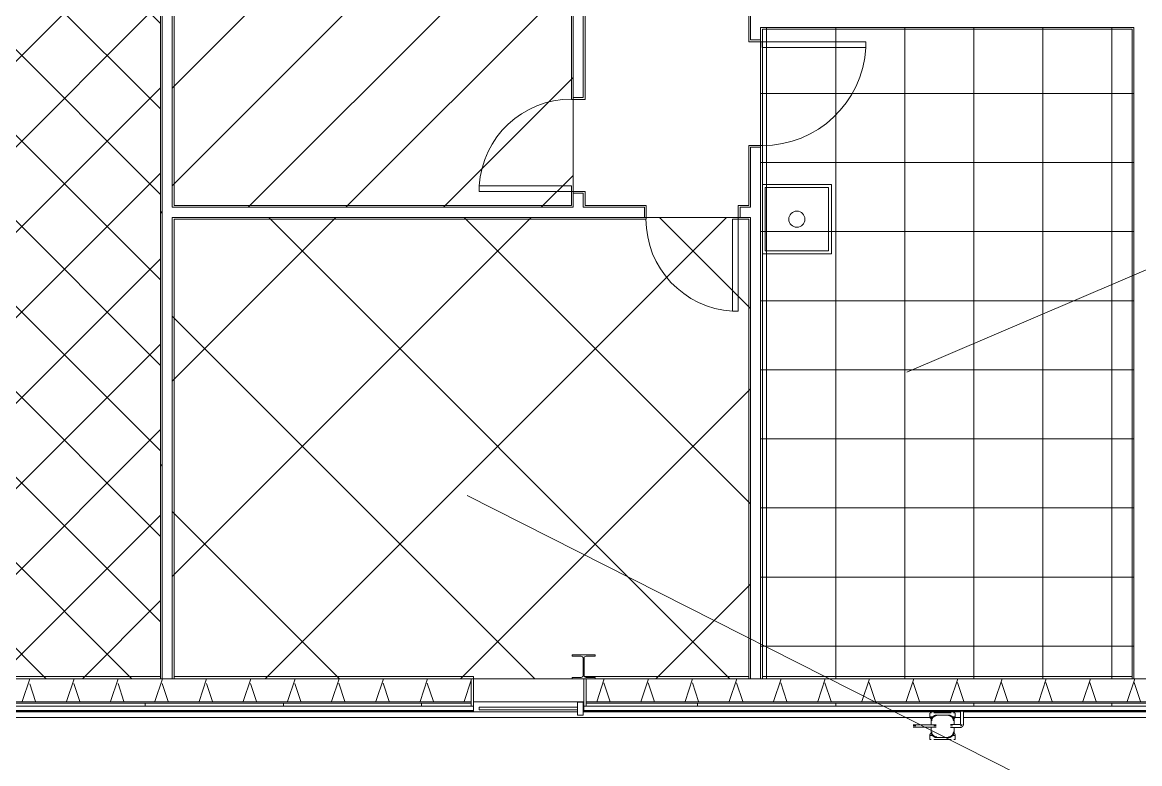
# Model space of a CAD drawing. Header units: inches. Extents: x -1442 to 61540, y -36095 to 93.
# Drawn here: x 59166.1 to 59554.5, y -22816.8 to -22559.3 of the extents above; entities that cross this region are included whole.
import ezdxf

# ---------------------------------------------------------------- set-up
doc = ezdxf.new("R2010")
doc.units = ezdxf.units.IN
doc.header["$MEASUREMENT"] = 0
for name, color, linetype, lineweight in [('A-DETL', 90, 'Continuous', 9), ('A-DETL-GENF', 92, 'Continuous', 9), ('A-DETL-THIN', 151, 'Continuous', 9), ('A-DOOR', 31, 'Continuous', 9), ('A-FLOR', 192, 'Continuous', 9), ('A-GLAZ-CURT', 52, 'Continuous', 9), ('A-GLAZ-CWMG', 51, 'Continuous', 9), ('A-WALL', 113, 'Continuous', 9), ('A-WALL-PATT', 111, 'Continuous', 15), ('G-ANNO-TEXT', 231, 'Continuous', 9), ('I-WALL', 2, 'Continuous', 9), ('L-SITE-WALL', 31, 'Continuous', 9), ('P-SANR-FIXT', 6, 'Continuous', 9), ('S-BEAM', 12, 'Continuous', 9), ('S-COLS', 52, 'Continuous', 9)]:
    doc.layers.add(name, color=color, linetype=linetype, lineweight=lineweight)
pattern_1 = [(0, (34248.79, 0), (122.88, 30.72), [5.069, -87.091, 5.069, -87.091, -491.52]), (0, (34248.79, 0), (122.88, 30.72), [-184.32, 5.069, -179.251, 5.069, -87.091, -215.04]), (0, (34248.79, 0), (122.88, 30.72), [-460.8, 5.069, -56.371, 5.069, -148.531]), (120, (34294.87, 15.36), (-88.0443, 91.057202), [5.069, -87.091, 5.069, -87.091, -491.52]), (120, (34294.87, 15.36), (-88.0443, 91.057202), [-184.32, 5.069, -179.251, 5.069, -87.091, -215.04]), (120, (34294.87, 15.36), (-88.0443, 91.057202), [-460.8, 5.069, -56.371, 5.069, -148.531]), (240, (34310.23, 76.8), (-34.8357, -121.777202), [5.069, -87.091, 5.069, -87.091, -491.52]), (240, (34310.23, 76.8), (-34.8357, -121.777202), [-184.32, 5.069, -179.251, 5.069, -87.091, -215.04]), (240, (34310.23, 76.8), (-34.8357, -121.777202), [-460.8, 5.069, -56.371, 5.069, -148.531])]
pattern_2 = [(161.57, (34250.711, 1.92), (-15.3613961, -0.00164304), [0, -109.286, 12.134, 0]), (18.43, (34246.871, 1.92), (-15.3613961, 0.00164304), [0, -109.286, 12.134, 0]), (108.43, (34250.711, 1.92), (7.6769067, -38.40367936), [36.422, -84.998]), (71.57, (34246.871, 1.92), (7.6769067, 38.40367936), [36.422, -84.998])]
pattern_3 = [(0, (34248.79, 0), (0, 48), []), (90, (34248.79, 0), (-48, 3e-15), [])]

# ---------------------------------------------------------------- blocks, each defined once
blk = doc.blocks.new('Struct_Xcel_Sports Complex_rvt-2-Life Safety Plan')
at = {"layer": 'A-FLOR', "color": 7}
blk.add_line((25174.52, -22602.05), (25174.52, -22566.05), dxfattribs=at)
at = {"layer": 'L-SITE-WALL', "color": 7}
for p, q in [((25110.27, -22798.8), (23375.27, -22798.8)), ((25243.47, -22798.8), (25112.27, -22798.8)), ((25834.02, -22798.8), (25244.3, -22798.8))]:
    blk.add_line(p, q, dxfattribs=at)
blk = doc.blocks.new('W-Wide Flange-Column - B2_E-V9-Life Safety Plan')
at = {"layer": 'S-COLS', "lineweight": 13}
for p, q in [((4, 4.13), (-4, 4.13)), ((-4, 4.13), (-4, 3.69)), ((4, 3.69), (4, 4.13)), ((-4, 3.69), (-0.84, 3.69)), ((-0.14, 3), (-0.14, -3)), ((0.14, -3), (0.14, 3)), ((0.84, 3.69), (4, 3.69)), ((-0.84, -3.69), (-4, -3.69)), ((-4, -3.69), (-4, -4.12)), ((4, -3.69), (0.84, -3.69)), ((4, -4.12), (4, -3.69)), ((-4, -4.12), (4, -4.12))]:
    blk.add_line(p, q, dxfattribs=at)
for centre, start, end in [((-0.84, 3), 0, 90), ((0.84, 3), 90, 180), ((-0.84, -3), 270, 0), ((0.84, -3), 180, 270)]:
    blk.add_arc(centre, 0.691, start, end, dxfattribs=at)
blk = doc.blocks.new('Single-Flush - 32_ x 84_-1272610-Life Safety Plan')
at = {"layer": 'A-DOOR'}
for p, q in [((14, -2.37), (14, -34.38)), ((16, -2.37), (14, -2.37)), ((16, -2.37), (16, -34.38)), ((16, -34.38), (14, -34.38))]:
    blk.add_line(p, q, dxfattribs=at)
blk.add_arc((16, -2.37), 32.07, 180, 266.4241, dxfattribs=at)
blk = doc.blocks.new('Single-Flush - 32_ x 84_-460923-Life Safety Plan')
at = {"layer": 'A-DOOR'}
for p, q in [((14, -2.37), (14, -34.38)), ((16, -2.37), (14, -2.37)), ((16, -2.37), (16, -34.38)), ((16, -34.38), (14, -34.38))]:
    blk.add_line(p, q, dxfattribs=at)
blk.add_arc((16, -2.37), 32.07, 180, 266.4241, dxfattribs=at)
blk = doc.blocks.new('Single-Flush - 36_ x 84_-1318909-Life Safety Plan')
at = {"layer": 'A-DOOR'}
for p, q in [((16, -2.37), (16, -38.39)), ((18, -2.37), (16, -2.37)), ((18, -2.37), (18, -38.39)), ((18, -38.39), (16, -38.39))]:
    blk.add_line(p, q, dxfattribs=at)
blk.add_arc((18, -2.37), 36.07, 180, 266.8211, dxfattribs=at)
blk = doc.blocks.new('Rectangular Mullion - Exterior 2_ x 4_5_-1142359-Life Safety Plan')
at = {"layer": 'A-GLAZ-CWMG'}
for p, q in [((-2, 1.5), (0, 1.5)), ((-2, -3), (-2, 1.5)), ((0, 1.5), (0, -3)), ((0, -3), (-2, -3))]:
    blk.add_line(p, q, dxfattribs=at)
blk = doc.blocks.new('Girt_C - 8_D-1405500-Life Safety Plan')
at = {"layer": 'S-BEAM'}
for p, q in [((25108.39, -22787.3), (25074.08, -22787.3)), ((25074.08, -22795.3), (25112.52, -22795.3))]:
    blk.add_line(p, q, dxfattribs=at)
blk = doc.blocks.new('System Panel - INSULATED LOW-E GLAZING _SEE ELEVATIONS FOR U-FACTOR_ SHGC_ _ LT_-V59-Life Safety Plan')
at = {"layer": 'A-GLAZ-CURT'}
for p, q in [((17.09375, 1.25), (-17.09375, 1.25)), ((-17.09375, 1.25), (-17.09375, 0.25)), ((-17.09375, 0.25), (-17.09375, 1.25)), ((17.09375, 1.25), (-17.09375, 1.25)), ((-17.09375, 0.25), (17.09375, 0.25)), ((-17.09375, 0.25), (17.09375, 0.25)), ((17.09375, 0.25), (17.09375, 1.25)), ((17.09375, 1.25), (17.09375, 0.25))]:
    blk.add_line(p, q, dxfattribs=at)
blk = doc.blocks.new('gas_meter-250_cfh_2214 - gas_meter-250_cfh_2214-V72-Life Safety Plan')
at = {"layer": 'P-SANR-FIXT'}
for p, q in [((-4.4, 4.34), (-4.4, 3.16)), ((-3.79, 4.61), (-4.13, 4.61)), ((3.06, 4.61), (-3.06, 4.61)), ((4.13, 4.61), (3.79, 4.61)), ((4.4, 3.16), (4.4, 4.34)), ((6.26, 5.12), (6.26, 0.61)), ((7.26, 0.61), (7.26, 5.12)), ((-2.99, 0.37), (-9.24, 0.37)), ((-4.4, 3.16), (-4.06, 3.16)), ((-4.06, 3.16), (-3.06, 3.16)), ((-3.96, 1.77), (-3.96, 0.32)), ((-3.96, 1.77), (-3.96, 0.32)), ((-3.75, 2.97), (-3.75, 2.41)), ((-3.75, 2.97), (-3.25, 2.97)), ((-3.25, 2.97), (-3.75, 2.97)), ((-3.75, 2.18), (-3.75, 1.77)), ((2.04, 3.77), (-1.96, 3.77)), ((2.04, 3.77), (-1.96, 3.77)), ((3.12, 3.16), (4.06, 3.16)), ((3.35, 2.97), (3.75, 2.97)), ((3.75, 2.97), (3.35, 2.97)), ((6.15, 0.5), (3.51, 0.5)), ((3.75, 2.41), (3.75, 2.97)), ((3.75, 2), (3.75, 2.18)), ((4.04, 0.48), (4.04, 1.77)), ((4.04, 0.48), (4.04, 1.77)), ((4.06, 3.16), (4.4, 3.16)), ((-9.24, 0), (-10.24, 0)), ((-9.24, -0.38), (-2.99, -0.38)), ((-4.4, -3.34), (-4.4, -4.57)), ((-4.06, -3.34), (-4.4, -3.34)), ((-3.06, -3.34), (-4.06, -3.34)), ((-3.96, -0.32), (-3.96, -1.98)), ((-3.96, -0.32), (-3.96, -1.98)), ((-3.75, -1.98), (-3.75, -2.26)), ((-3.75, -2.42), (-3.75, -3.07)), ((-3.75, -3.07), (-3.29, -3.07)), ((-3.29, -3.07), (-3.75, -3.07)), ((-2.24, 0), (-2.99, 0)), ((-2.72, -3.56), (-2.72, -3.75)), ((-2.72, -3.75), (-1.97, -3.75)), ((-2.62, -3.75), (-2.72, -3.75)), ((2.04, -3.75), (2.78, -3.75)), ((2.78, -3.75), (2.68, -3.75)), ((2.76, 0), (3.51, 0)), ((2.78, -3.75), (2.78, -3.55)), ((4.06, -3.34), (3.1, -3.34)), ((3.39, -3.07), (3.75, -3.07)), ((3.75, -3.07), (3.39, -3.07)), ((3.51, -0.5), (6.15, -0.5)), ((3.75, -3.07), (3.75, -2.42)), ((4.04, -1.98), (4.04, -0.47)), ((4.04, -1.98), (4.04, -0.47)), ((4.4, -3.34), (4.06, -3.34)), ((4.4, -4.57), (4.4, -3.34)), ((-4.28, -4.69), (-3.94, -4.69)), ((-3.06, -4.69), (3.06, -4.69)), ((-1.97, -3.98), (-2.49, -3.98)), ((-2.49, -3.98), (-1.97, -3.98)), ((2.03, -3.98), (-1.97, -3.98)), ((-1.96, -3.98), (2.04, -3.98)), ((-1.96, -3.98), (2.04, -3.98)), ((2.03, -3.98), (2.55, -3.98)), ((2.55, -3.98), (2.03, -3.98)), ((3.94, -4.69), (4.28, -4.69))]:
    blk.add_line(p, q, dxfattribs=at)
at = {"layer": 'P-SANR-FIXT', "flags": 128}
for points in [[(-4.4, 4.34), (-4.4, 4.35), (-4.4, 4.36), (-4.4, 4.37), (-4.4, 4.38), (-4.4, 4.39), (-4.39, 4.4), (-4.39, 4.41), (-4.39, 4.42), (-4.38, 4.43), (-4.38, 4.44), (-4.38, 4.45), (-4.37, 4.46), (-4.37, 4.47), (-4.36, 4.48), (-4.35, 4.49), (-4.35, 4.5), (-4.34, 4.51), (-4.33, 4.52), (-4.33, 4.52), (-4.32, 4.53), (-4.31, 4.54), (-4.3, 4.55), (-4.29, 4.55), (-4.29, 4.56), (-4.28, 4.57), (-4.27, 4.57), (-4.26, 4.58), (-4.25, 4.58), (-4.24, 4.59), (-4.23, 4.59), (-4.22, 4.59), (-4.21, 4.6), (-4.2, 4.6), (-4.19, 4.6), (-4.18, 4.6), (-4.17, 4.61), (-4.15, 4.61), (-4.14, 4.61), (-4.13, 4.61), (-4.13, 4.61)], [(4.13, 4.61), (4.14, 4.61), (4.15, 4.61), (4.16, 4.61), (4.17, 4.6), (4.18, 4.6), (4.19, 4.6), (4.21, 4.6), (4.22, 4.59), (4.23, 4.59), (4.24, 4.59), (4.25, 4.58), (4.26, 4.58), (4.27, 4.57), (4.27, 4.57), (4.28, 4.56), (4.29, 4.55), (4.3, 4.55), (4.31, 4.54), (4.32, 4.53), (4.33, 4.53), (4.33, 4.52), (4.34, 4.51), (4.35, 4.5), (4.35, 4.49), (4.36, 4.48), (4.36, 4.47), (4.37, 4.46), (4.37, 4.46), (4.38, 4.45), (4.38, 4.44), (4.39, 4.43), (4.39, 4.41), (4.39, 4.4), (4.4, 4.39), (4.4, 4.38), (4.4, 4.37), (4.4, 4.36), (4.4, 4.35), (4.4, 4.34), (4.4, 4.34)], [(-9.24, 0.37), (-9.28, 0.37), (-9.32, 0.37), (-9.36, 0.37), (-9.4, 0.37), (-9.43, 0.37), (-9.47, 0.37), (-9.51, 0.37), (-9.55, 0.37), (-9.59, 0.37), (-9.63, 0.37), (-9.66, 0.37), (-9.7, 0.37), (-9.73, 0.37), (-9.77, 0.37), (-9.8, 0.37), (-9.83, 0.37), (-9.86, 0.37), (-9.9, 0.37), (-9.92, 0.37), (-9.95, 0.37), (-9.98, 0.37), (-10.01, 0.37), (-10.03, 0.37), (-10.06, 0.37), (-10.08, 0.37), (-10.1, 0.37), (-10.12, 0.37), (-10.14, 0.37), (-10.15, 0.37), (-10.17, 0.37), (-10.18, 0.37), (-10.19, 0.37), (-10.2, 0.37), (-10.21, 0.37), (-10.22, 0.37), (-10.23, 0.37), (-10.23, 0.37), (-10.23, 0.37), (-10.24, 0.37)], [(-3.68, 2.27), (-3.73, 2.3), (-3.78, 2.33), (-3.82, 2.35), (-3.87, 2.38), (-3.91, 2.42), (-3.95, 2.45), (-4, 2.49), (-4.04, 2.52), (-4.07, 2.56), (-4.11, 2.6), (-4.15, 2.65), (-4.18, 2.69), (-4.21, 2.73), (-4.24, 2.78), (-4.27, 2.83), (-4.29, 2.87), (-4.32, 2.92), (-4.34, 2.97), (-4.36, 3.02), (-4.38, 3.08), (-4.39, 3.13), (-4.4, 3.16)], [(-1.96, 3.77), (-2.04, 3.77), (-2.12, 3.76), (-2.19, 3.76), (-2.27, 3.74), (-2.35, 3.73), (-2.43, 3.71), (-2.51, 3.69), (-2.58, 3.67), (-2.66, 3.64), (-2.73, 3.61), (-2.81, 3.58), (-2.88, 3.54), (-2.95, 3.51), (-3.02, 3.46), (-3.08, 3.42), (-3.15, 3.37), (-3.21, 3.33), (-3.27, 3.27), (-3.33, 3.22), (-3.39, 3.16), (-3.44, 3.11), (-3.5, 3.04), (-3.55, 2.98), (-3.59, 2.92), (-3.64, 2.85), (-3.68, 2.78), (-3.72, 2.71), (-3.76, 2.64), (-3.79, 2.57), (-3.82, 2.5), (-3.85, 2.42), (-3.87, 2.34), (-3.89, 2.27), (-3.91, 2.19), (-3.93, 2.11), (-3.94, 2.03), (-3.95, 1.95), (-3.95, 1.87), (-3.96, 1.79), (-3.96, 1.77)], [(-2.24, 0.37), (-2.24, 0.37), (-2.24, 0.37), (-2.24, 0.37), (-2.25, 0.37), (-2.25, 0.37), (-2.26, 0.37), (-2.27, 0.37), (-2.27, 0.37), (-2.28, 0.37), (-2.3, 0.37), (-2.31, 0.37), (-2.32, 0.37), (-2.34, 0.37), (-2.35, 0.37), (-2.37, 0.37), (-2.38, 0.37), (-2.4, 0.37), (-2.42, 0.37), (-2.44, 0.37), (-2.46, 0.37), (-2.49, 0.37), (-2.51, 0.37), (-2.53, 0.37), (-2.56, 0.37), (-2.58, 0.37), (-2.61, 0.37), (-2.63, 0.37), (-2.66, 0.37), (-2.69, 0.37), (-2.71, 0.37), (-2.74, 0.37), (-2.77, 0.37), (-2.8, 0.37), (-2.83, 0.37), (-2.86, 0.37), (-2.89, 0.37), (-2.92, 0.37), (-2.95, 0.37), (-2.98, 0.37), (-2.99, 0.37)], [(4.04, 1.77), (4.04, 1.85), (4.04, 1.93), (4.03, 2.01), (4.02, 2.09), (4, 2.17), (3.99, 2.25), (3.97, 2.32), (3.94, 2.4), (3.92, 2.48), (3.89, 2.55), (3.85, 2.62), (3.82, 2.69), (3.78, 2.76), (3.74, 2.83), (3.7, 2.9), (3.65, 2.96), (3.6, 3.03), (3.55, 3.09), (3.49, 3.15), (3.44, 3.21), (3.38, 3.26), (3.32, 3.31), (3.26, 3.36), (3.19, 3.41), (3.13, 3.45), (3.06, 3.5), (2.99, 3.53), (2.92, 3.57), (2.84, 3.6), (2.77, 3.63), (2.69, 3.66), (2.62, 3.69), (2.54, 3.71), (2.46, 3.73), (2.38, 3.74), (2.31, 3.75), (2.23, 3.76), (2.15, 3.77), (2.07, 3.77), (2.04, 3.77)], [(3.51, 0.5), (3.48, 0.5), (3.45, 0.5), (3.42, 0.5), (3.39, 0.5), (3.37, 0.5), (3.34, 0.5), (3.31, 0.5), (3.28, 0.5), (3.25, 0.5), (3.22, 0.5), (3.19, 0.5), (3.17, 0.5), (3.14, 0.5), (3.12, 0.5), (3.09, 0.5), (3.07, 0.5), (3.04, 0.5), (3.02, 0.5), (3, 0.5), (2.98, 0.5), (2.96, 0.5), (2.94, 0.5), (2.92, 0.5), (2.9, 0.5), (2.88, 0.5), (2.87, 0.5), (2.85, 0.5), (2.84, 0.5), (2.83, 0.5), (2.82, 0.5), (2.8, 0.5), (2.8, 0.5), (2.79, 0.5), (2.78, 0.5), (2.77, 0.5), (2.77, 0.5), (2.77, 0.5), (2.77, 0.5), (2.76, 0.5)], [(4.4, 3.16), (4.39, 3.1), (4.37, 3.05), (4.35, 3), (4.33, 2.95), (4.31, 2.9), (4.28, 2.85), (4.26, 2.8), (4.23, 2.76), (4.2, 2.71), (4.16, 2.67), (4.13, 2.63), (4.09, 2.58), (4.06, 2.55), (4.02, 2.51), (3.98, 2.47), (3.94, 2.44), (3.89, 2.4), (3.85, 2.37), (3.8, 2.34), (3.75, 2.31), (3.71, 2.29)], [(6.26, 0.61), (6.26, 0.61), (6.26, 0.6), (6.26, 0.6), (6.26, 0.59), (6.26, 0.59), (6.26, 0.58), (6.26, 0.58), (6.26, 0.58), (6.26, 0.57), (6.26, 0.57), (6.25, 0.56), (6.25, 0.56), (6.25, 0.56), (6.25, 0.55), (6.24, 0.55), (6.24, 0.54), (6.24, 0.54), (6.24, 0.54), (6.23, 0.53), (6.23, 0.53), (6.23, 0.53), (6.22, 0.53), (6.22, 0.52), (6.22, 0.52), (6.21, 0.52), (6.21, 0.52), (6.21, 0.51), (6.2, 0.51), (6.2, 0.51), (6.19, 0.51), (6.19, 0.51), (6.18, 0.5), (6.18, 0.5), (6.18, 0.5), (6.17, 0.5), (6.17, 0.5), (6.16, 0.5), (6.16, 0.5), (6.15, 0.5), (6.15, 0.5)], [(6.15, -0.5), (6.2, -0.5), (6.24, -0.5), (6.29, -0.49), (6.33, -0.49), (6.37, -0.48), (6.42, -0.47), (6.46, -0.46), (6.5, -0.44), (6.54, -0.43), (6.59, -0.41), (6.63, -0.39), (6.67, -0.37), (6.71, -0.35), (6.74, -0.33), (6.78, -0.31), (6.82, -0.28), (6.85, -0.25), (6.89, -0.22), (6.92, -0.19), (6.95, -0.16), (6.98, -0.13), (7.01, -0.1), (7.04, -0.06), (7.06, -0.03), (7.09, 0.01), (7.11, 0.05), (7.13, 0.09), (7.15, 0.13), (7.17, 0.17), (7.19, 0.21), (7.2, 0.25), (7.22, 0.29), (7.23, 0.34), (7.24, 0.38), (7.25, 0.42), (7.25, 0.47), (7.26, 0.51), (7.26, 0.55), (7.26, 0.6), (7.26, 0.61)], [(-10.24, -0.38), (-10.24, -0.38), (-10.23, -0.38), (-10.23, -0.38), (-10.22, -0.38), (-10.22, -0.38), (-10.21, -0.38), (-10.2, -0.38), (-10.19, -0.38), (-10.17, -0.38), (-10.16, -0.38), (-10.14, -0.38), (-10.12, -0.38), (-10.1, -0.38), (-10.08, -0.38), (-10.06, -0.38), (-10.04, -0.38), (-10.01, -0.38), (-9.99, -0.38), (-9.96, -0.38), (-9.93, -0.38), (-9.9, -0.38), (-9.87, -0.38), (-9.84, -0.38), (-9.81, -0.38), (-9.78, -0.38), (-9.74, -0.38), (-9.71, -0.38), (-9.67, -0.38), (-9.64, -0.38), (-9.6, -0.38), (-9.56, -0.38), (-9.52, -0.38), (-9.48, -0.38), (-9.45, -0.38), (-9.41, -0.38), (-9.37, -0.38), (-9.33, -0.38), (-9.29, -0.38), (-9.25, -0.38), (-9.24, -0.38)], [(-4.4, -3.34), (-4.4, -3.29), (-4.4, -3.25), (-4.39, -3.21), (-4.39, -3.16), (-4.38, -3.12), (-4.37, -3.08), (-4.36, -3.04), (-4.34, -2.99), (-4.33, -2.95), (-4.31, -2.91), (-4.29, -2.87), (-4.28, -2.83), (-4.25, -2.8), (-4.23, -2.76), (-4.21, -2.72), (-4.18, -2.69), (-4.15, -2.65), (-4.13, -2.62), (-4.1, -2.59), (-4.07, -2.56), (-4.03, -2.53), (-4, -2.5), (-3.97, -2.47), (-3.93, -2.44), (-3.89, -2.42), (-3.86, -2.4), (-3.82, -2.38), (-3.78, -2.36), (-3.74, -2.34)], [(-3.96, -1.98), (-3.95, -2.06), (-3.95, -2.14), (-3.94, -2.22), (-3.93, -2.3), (-3.92, -2.38), (-3.9, -2.45), (-3.88, -2.53), (-3.85, -2.61), (-3.83, -2.68), (-3.8, -2.76), (-3.76, -2.83), (-3.73, -2.9), (-3.69, -2.97), (-3.65, -3.04), (-3.61, -3.11), (-3.56, -3.17), (-3.51, -3.24), (-3.46, -3.3), (-3.4, -3.36), (-3.35, -3.41), (-3.29, -3.47), (-3.23, -3.52), (-3.17, -3.57), (-3.1, -3.62), (-3.04, -3.66), (-2.97, -3.7), (-2.9, -3.74), (-2.83, -3.78), (-2.75, -3.81), (-2.68, -3.84), (-2.6, -3.87), (-2.53, -3.9), (-2.45, -3.92), (-2.37, -3.94), (-2.3, -3.95), (-2.22, -3.96), (-2.14, -3.97), (-2.06, -3.98), (-1.98, -3.98), (-1.96, -3.98)], [(-2.99, -0.38), (-2.96, -0.38), (-2.93, -0.38), (-2.9, -0.38), (-2.87, -0.38), (-2.84, -0.38), (-2.81, -0.38), (-2.78, -0.38), (-2.75, -0.38), (-2.72, -0.38), (-2.69, -0.38), (-2.67, -0.38), (-2.64, -0.38), (-2.61, -0.38), (-2.59, -0.38), (-2.56, -0.38), (-2.54, -0.38), (-2.51, -0.38), (-2.49, -0.38), (-2.47, -0.38), (-2.45, -0.38), (-2.43, -0.38), (-2.41, -0.38), (-2.39, -0.38), (-2.37, -0.38), (-2.35, -0.38), (-2.34, -0.38), (-2.32, -0.38), (-2.31, -0.38), (-2.3, -0.38), (-2.29, -0.38), (-2.28, -0.38), (-2.27, -0.38), (-2.26, -0.38), (-2.25, -0.38), (-2.25, -0.38), (-2.24, -0.38), (-2.24, -0.38), (-2.24, -0.38), (-2.24, -0.38)], [(-2.49, -3.98), (-2.52, -3.96), (-2.55, -3.94), (-2.58, -3.91), (-2.6, -3.89), (-2.63, -3.86), (-2.66, -3.84), (-2.68, -3.81), (-2.7, -3.78), (-2.72, -3.75)], [(2.04, -3.98), (2.12, -3.98), (2.2, -3.97), (2.28, -3.97), (2.36, -3.95), (2.44, -3.94), (2.52, -3.92), (2.6, -3.9), (2.67, -3.88), (2.75, -3.85), (2.82, -3.82), (2.9, -3.79), (2.97, -3.75), (3.04, -3.72), (3.11, -3.67), (3.17, -3.63), (3.24, -3.58), (3.3, -3.53), (3.36, -3.48), (3.42, -3.43), (3.48, -3.37), (3.53, -3.31), (3.59, -3.25), (3.64, -3.19), (3.68, -3.13), (3.73, -3.06), (3.77, -2.99), (3.81, -2.92), (3.84, -2.85), (3.88, -2.78), (3.91, -2.7), (3.94, -2.63), (3.96, -2.55), (3.98, -2.48), (4, -2.4), (4.02, -2.32), (4.03, -2.24), (4.04, -2.16), (4.04, -2.08), (4.04, -2), (4.04, -1.98)], [(2.78, -3.75), (2.76, -3.78), (2.73, -3.81), (2.71, -3.84), (2.69, -3.86), (2.66, -3.89), (2.63, -3.91), (2.61, -3.94), (2.58, -3.96), (2.55, -3.98)], [(2.76, -0.5), (2.76, -0.5), (2.77, -0.5), (2.77, -0.5), (2.77, -0.5), (2.78, -0.5), (2.79, -0.5), (2.79, -0.5), (2.8, -0.5), (2.81, -0.5), (2.82, -0.5), (2.84, -0.5), (2.85, -0.5), (2.86, -0.5), (2.88, -0.5), (2.9, -0.5), (2.91, -0.5), (2.93, -0.5), (2.95, -0.5), (2.97, -0.5), (2.99, -0.5), (3.01, -0.5), (3.04, -0.5), (3.06, -0.5), (3.08, -0.5), (3.11, -0.5), (3.13, -0.5), (3.16, -0.5), (3.19, -0.5), (3.21, -0.5), (3.24, -0.5), (3.27, -0.5), (3.3, -0.5), (3.33, -0.5), (3.36, -0.5), (3.39, -0.5), (3.42, -0.5), (3.45, -0.5), (3.48, -0.5), (3.51, -0.5), (3.51, -0.5)], [(3.76, -2.35), (3.8, -2.37), (3.84, -2.39), (3.87, -2.41), (3.91, -2.43), (3.95, -2.46), (3.98, -2.48), (4.02, -2.51), (4.05, -2.54), (4.08, -2.57), (4.11, -2.6), (4.14, -2.63), (4.17, -2.67), (4.19, -2.7), (4.22, -2.74), (4.24, -2.78), (4.26, -2.81), (4.28, -2.85), (4.3, -2.89), (4.32, -2.93), (4.34, -2.97), (4.35, -3.01), (4.36, -3.06), (4.37, -3.1), (4.38, -3.14), (4.39, -3.18), (4.4, -3.23), (4.4, -3.27), (4.4, -3.32), (4.4, -3.34)], [(-4.28, -4.69), (-4.29, -4.69), (-4.29, -4.69), (-4.3, -4.69), (-4.3, -4.69), (-4.31, -4.69), (-4.31, -4.68), (-4.32, -4.68), (-4.32, -4.68), (-4.33, -4.68), (-4.33, -4.68), (-4.33, -4.68), (-4.34, -4.67), (-4.34, -4.67), (-4.35, -4.67), (-4.35, -4.67), (-4.35, -4.66), (-4.36, -4.66), (-4.36, -4.66), (-4.37, -4.66), (-4.37, -4.65), (-4.37, -4.65), (-4.37, -4.65), (-4.38, -4.64), (-4.38, -4.64), (-4.38, -4.63), (-4.39, -4.63), (-4.39, -4.63), (-4.39, -4.62), (-4.39, -4.62), (-4.39, -4.61), (-4.4, -4.61), (-4.4, -4.6), (-4.4, -4.6), (-4.4, -4.6), (-4.4, -4.59), (-4.4, -4.59), (-4.4, -4.58), (-4.4, -4.58), (-4.4, -4.57), (-4.4, -4.57)], [(4.4, -4.57), (4.4, -4.58), (4.4, -4.58), (4.4, -4.58), (4.4, -4.59), (4.4, -4.59), (4.4, -4.6), (4.4, -4.6), (4.4, -4.61), (4.39, -4.61), (4.39, -4.62), (4.39, -4.62), (4.39, -4.62), (4.39, -4.63), (4.38, -4.63), (4.38, -4.64), (4.38, -4.64), (4.38, -4.64), (4.37, -4.65), (4.37, -4.65), (4.37, -4.65), (4.36, -4.66), (4.36, -4.66), (4.36, -4.66), (4.35, -4.67), (4.35, -4.67), (4.34, -4.67), (4.34, -4.67), (4.34, -4.68), (4.33, -4.68), (4.33, -4.68), (4.32, -4.68), (4.32, -4.68), (4.31, -4.68), (4.31, -4.69), (4.3, -4.69), (4.3, -4.69), (4.29, -4.69), (4.29, -4.69), (4.29, -4.69), (4.28, -4.69)]]:
    blk.add_lwpolyline(points, dxfattribs=at)
at = {"layer": 'P-SANR-FIXT'}
for centre, radius, start, end in [((-1.96, 1.77), 2, 90, 180), ((-1.96, 1.77), 1.84, 90, 180), ((2.04, 1.77), 2, 360, 90), ((2.04, 1.77), 1.84, 0, 90), ((6.15, 0.61), 0.611, 270, 0), ((-1.96, -1.98), 2, 180, 270), ((-1.96, -1.98), 1.84, 180, 270), ((2.04, -1.98), 1.84, 270, 0), ((2.04, -1.98), 2, 270, 360)]:
    blk.add_arc(centre, radius, start, end, dxfattribs=at)
for points in [[(-3.71, 2.35), (-3.72, 2.36), (-3.74, 2.38), (-3.75, 2.4), (-3.75, 2.41)], [(3.75, 2.41), (3.75, 2.4), (3.74, 2.38), (3.72, 2.36), (3.71, 2.35)], [(3.71, 2.4), (3.74, 2.41), (3.75, 2.41), (3.75, 2.41)], [(-3.75, -2.42), (-3.75, -2.42), (-3.74, -2.4), (-3.72, -2.39), (-3.71, -2.38)], [(-3.71, -2.42), (-3.74, -2.43), (-3.75, -2.43), (-3.75, -2.42)], [(3.75, -2.42), (3.75, -2.43), (3.74, -2.43), (3.71, -2.42)]]:
    blk.add_open_spline(points, degree=3, dxfattribs=at)
blk.add_open_spline([(-3.75, 2.41), (-3.75, 2.41), (-3.73, 2.41), (-3.67, 2.38), (-3.62, 2.36), (-3.59, 2.35)], degree=3, knots=[0, 0, 0, 0, 0.25, 0.375, 0.5, 0.5, 0.5, 0.5], dxfattribs=at)
blk = doc.blocks.new('Basin_Mop_Service-24x24-Zurn-Z1996-24 - 24 x 24 x 10-1384526-Life Safety Plan')
at = {"layer": 'P-SANR-FIXT'}
for p, q in [((-12, 12), (12, 12)), ((12, 12), (12, -12)), ((-11, -11), (-11, 11)), ((-11, 11), (11, 11)), ((11, 11), (11, -11)), ((11, -11), (-11, -11)), ((12, -12), (-12, -12))]:
    blk.add_line(p, q, dxfattribs=at)
blk.add_circle((0, 0), 2.81, dxfattribs=at)

msp = doc.modelspace()

# ---------------------------------------------------------------- hatches: boundary and pattern name
at = {"layer": 'A-DETL-GENF'}
h = msp.add_hatch(dxfattribs=at)
h.set_pattern_fill('FP_13', color=8, style=0, pattern_type=2)
h.set_pattern_definition([(45, (34248.79, 0), (-14.849242, 14.849242), []), (135, (34248.79, 0), (-14.849242, -14.849242), [])])
h.paths.add_polyline_path([(58878.81, -22787.3), (59214.06, -22787.3), (59214.06, -22369.55), (58494.43, -22369.55), (58494.43, -22787.3), (58871.78, -22787.3)], flags=0)
h.paths.add_polyline_path([(58782.35, -22783.24), (58782.34, -22783.24), (58797.69, -22783.24)], flags=0)
h.paths.add_polyline_path([(58797.48, -22770.71), (58791.96, -22770.71), (58786.18, -22770.16), (58779.17, -22768.72), (58774.49, -22767.3), (58770.55, -22765.82), (58765.58, -22763.43), (58760.65, -22760.46), (58756.38, -22757.36), (58752.22, -22753.72), (58748.41, -22749.74), (58744.97, -22745.42), (58741.93, -22740.82), (58739.31, -22735.96), (58737.14, -22730.88), (58735.44, -22725.63), (58734.21, -22720.25), (58733.47, -22714.79), (58733.22, -22709.27), (58733.47, -22703.76), (58734.21, -22698.29), (58735.44, -22692.91), (58737.14, -22687.66), (58739.31, -22682.59), (58741.93, -22677.73), (58744.97, -22673.12), (58748.41, -22668.81), (58752.22, -22664.82), (58756.38, -22661.19), (58760.84, -22657.95), (58765.58, -22655.12), (58770.55, -22652.72), (58775.72, -22650.78), (58781.04, -22649.31), (58786.47, -22648.33), (58791.96, -22647.83), (58797.48, -22647.83), (58802.98, -22648.33), (58808.41, -22649.31), (58813.73, -22650.78), (58818.89, -22652.72), (58823.86, -22655.12), (58828.6, -22657.95), (58833.07, -22661.19), (58837.22, -22664.82), (58841.04, -22668.81), (58844.48, -22673.12), (58847.52, -22677.73), (58850.13, -22682.59), (58852.3, -22687.66), (58854, -22692.91), (58855.23, -22698.29), (58855.97, -22703.76), (58856.22, -22709.27), (58855.97, -22714.79), (58855.23, -22720.25), (58854, -22725.63), (58852.3, -22730.88), (58850.13, -22735.96), (58847.52, -22740.82), (58844.48, -22745.42), (58841.04, -22749.74), (58837.22, -22753.72), (58833.07, -22757.36), (58828.6, -22760.6), (58823.86, -22763.43), (58818.89, -22765.82), (58813.73, -22767.76), (58808.41, -22769.23), (58802.98, -22770.22), (58797.69, -22770.69)], flags=0)
h.paths.add_polyline_path([(58962.85, -22770.71), (58957.33, -22770.71), (58951.84, -22770.22), (58945.87, -22769.08), (58939.86, -22767.3), (58935.92, -22765.82), (58930.95, -22763.43), (58926.21, -22760.6), (58921.75, -22757.36), (58917.59, -22753.72), (58913.78, -22749.74), (58910.34, -22745.42), (58907.3, -22740.82), (58904.68, -22735.96), (58902.51, -22730.88), (58900.81, -22725.63), (58899.58, -22720.25), (58898.84, -22714.79), (58898.59, -22709.27), (58898.84, -22703.76), (58899.58, -22698.29), (58900.81, -22692.91), (58902.51, -22687.66), (58904.68, -22682.59), (58907.3, -22677.73), (58910.34, -22673.12), (58913.78, -22668.81), (58917.59, -22664.82), (58921.75, -22661.19), (58926.21, -22657.95), (58930.95, -22655.12), (58935.92, -22652.72), (58941.09, -22650.78), (58946.41, -22649.31), (58951.84, -22648.33), (58957.33, -22647.83), (58962.85, -22647.83), (58968.35, -22648.33), (58973.78, -22649.31), (58979.1, -22650.78), (58984.26, -22652.72), (58989.23, -22655.12), (58993.97, -22657.95), (58998.44, -22661.19), (59002.59, -22664.82), (59006.41, -22668.81), (59009.85, -22673.12), (59012.89, -22677.73), (59015.5, -22682.59), (59017.67, -22687.66), (59019.38, -22692.91), (59020.6, -22698.29), (59021.34, -22703.76), (59021.59, -22709.27), (59021.34, -22714.79), (59020.6, -22720.25), (59019.38, -22725.63), (59017.67, -22730.88), (59015.5, -22735.96), (59012.89, -22740.82), (59009.85, -22745.42), (59006.41, -22749.74), (59002.59, -22753.72), (58998.44, -22757.36), (58993.97, -22760.6), (58989.23, -22763.43), (58982.92, -22766.33), (58979.1, -22767.76), (58973.78, -22769.23), (58968.35, -22770.22), (58964.4, -22770.57)], flags=0)
h = msp.add_hatch(dxfattribs=at)
h.set_pattern_fill('FP_15', color=8, style=0, pattern_type=2)
h.set_pattern_definition([(45, (34248.79, 0), (-16.970563, 16.970563), [])])
h.paths.add_polyline_path([(59218.18, -22623.55), (59357.56, -22623.55), (59357.56, -22369.55), (59218.18, -22369.55), (59218.18, -22598.71)], flags=0)
h = msp.add_hatch(dxfattribs=at)
h.set_pattern_fill('FP_14', color=8, style=0, pattern_type=2)
h.set_pattern_definition([(0, (34248.79, 0), (0, 24), []), (90, (34248.79, 0), (-24, 1e-15), [])])
h.paths.add_polyline_path([(59427.46, -22787.3), (59552.43, -22787.3), (59552.37, -22561.05), (59422.68, -22561.05), (59422.68, -22787.3), (59423.31, -22787.3)], flags=0)
h = msp.add_hatch(dxfattribs=at)
h.set_pattern_fill('FP_12', color=8, style=0, pattern_type=2)
h.set_pattern_definition([(45, (34248.79, 0), (-33.941125, 33.941125), []), (135, (34248.79, 0), (-33.941125, -33.941125), [])])
h.paths.add_polyline_path([(59218.18, -22787.3), (59419.18, -22787.21), (59419.18, -22627.05), (59218.18, -22627.07), (59218.18, -22787.25)], flags=0)
at = {"layer": 'A-WALL-PATT', "lineweight": 9}
h = msp.add_hatch(dxfattribs=at)
h.set_pattern_fill('FP_4', color=256, style=0, pattern_type=2)
h.set_pattern_definition(pattern_1)
h.paths.add_polyline_path([(59214.06, -22787.3), (59214.68, -22787.3), (59214.68, -22370.18), (59214.06, -22369.55), (59214.06, -22787.26)], flags=0)
h = msp.add_hatch(dxfattribs=at)
h.set_pattern_fill('FP_4', color=256, style=0, pattern_type=2)
h.set_pattern_definition(pattern_1)
h.paths.add_polyline_path([(59422.68, -22602.68), (59422.68, -22602.05), (59420.93, -22602.05), (59420.93, -22602.68)], flags=0)
h.paths.add_polyline_path([(59422.68, -22566.05), (59422.68, -22565.43), (59420.93, -22565.43), (59420.93, -22566.05), (59422.58, -22566.05)], flags=0)
h.paths.add_polyline_path([(59423.31, -22557.55), (59423.31, -22553.05), (59420.93, -22553.05), (59420.93, -22553.68), (59422.68, -22553.68), (59422.68, -22557.55)], flags=0)
h.paths.add_polyline_path([(59422.69, -22517.05), (59423.31, -22517.05), (59423.31, -22469.55), (59422.68, -22469.55), (59422.68, -22516.43), (59420.93, -22516.43), (59420.93, -22517.05), (59422.68, -22517.05)], flags=0)
h.paths.add_polyline_path([(59422.68, -22466.05), (59423.31, -22466.05), (59423.31, -22405.05), (59420.93, -22405.05), (59420.93, -22405.68), (59422.68, -22405.68), (59422.68, -22465.62)], flags=0)
h.paths.add_polyline_path([(59420.93, -22373.05), (59423.31, -22373.05), (59423.31, -22370.3), (59422.68, -22370.3), (59422.68, -22372.43), (59420.93, -22372.43)], flags=0)
h = msp.add_hatch(dxfattribs=at)
h.set_pattern_fill('FP_5', color=256, style=0, pattern_type=2)
h.set_pattern_definition(pattern_2)
h.paths.add_polyline_path([(58497.18, -22795.3), (59322.12, -22795.19), (59322.12, -22787.3), (58493.56, -22787.3), (58493.56, -22795.3)], flags=0)
h = msp.add_hatch(dxfattribs=at)
h.set_pattern_fill('FP_5', color=256, style=0, pattern_type=2)
h.set_pattern_definition(pattern_2)
h.paths.add_polyline_path([(59362.06, -22795.3), (59584.79, -22795.19), (59584.79, -22787.3), (59362.06, -22787.41), (59362.06, -22795.19)], flags=0)
h = msp.add_hatch(dxfattribs=at)
h.set_pattern_fill('FP_7', color=256, style=0, pattern_type=2)
h.set_pattern_definition(pattern_3)
h.paths.add_polyline_path([(58493.56, -22796.8), (59322.12, -22796.8), (59322.12, -22795.8), (58493.56, -22795.8)], flags=0)
h = msp.add_hatch(dxfattribs=at)
h.set_pattern_fill('FP_7', color=256, style=0, pattern_type=2)
h.set_pattern_definition(pattern_3)
h.paths.add_polyline_path([(59423.31, -22796.8), (59584.79, -22796.8), (59584.79, -22795.8), (59362.06, -22795.8), (59362.06, -22796.8), (59422.68, -22796.8)], flags=0)

# ---------------------------------------------------------------- linework, layer by layer
at = {"layer": 'A-DETL'}
for p, q in [((59218.18, -22369.55), (59218.18, -22623.55)), ((59357.56, -22623.55), (59357.56, -22369.55)), ((59552.43, -22561.05), (59422.68, -22561.05)), ((59422.68, -22561.05), (59422.68, -22787.3)), ((59552.43, -22787.3), (59552.43, -22561.05)), ((59218.18, -22623.55), (59357.56, -22623.55)), ((59218.18, -22627.05), (59218.18, -22787.3)), ((59419.18, -22627.05), (59218.18, -22627.05)), ((59419.18, -22787.3), (59419.18, -22627.05)), ((59218.18, -22787.3), (59419.18, -22787.3)), ((59422.68, -22787.3), (59552.43, -22787.3))]:
    msp.add_line(p, q, dxfattribs=at)
at = {"layer": 'A-DETL-THIN'}
for p, q in [((59214.06, -22787.3), (59214.06, -22369.55)), ((58494.43, -22787.3), (59214.06, -22787.3))]:
    msp.add_line(p, q, dxfattribs=at)
at = {"layer": 'A-WALL'}
for p, q in [((59214.68, -22370.18), (59214.68, -22787.3)), ((59361.06, -22585.43), (59361.06, -22488.68)), ((59218.18, -22495.05), (59218.18, -22623.55)), ((59357.56, -22495.05), (59357.56, -22585.43)), ((59419.18, -22553.68), (59419.18, -22565.43)), ((59422.68, -22565.43), (59422.68, -22561.05)), ((59422.68, -22561.05), (59552.43, -22561.05)), ((59552.43, -22561.05), (59552.43, -22787.3)), ((59419.18, -22565.43), (59422.68, -22565.43)), ((59357.56, -22585.43), (59361.06, -22585.43)), ((59422.68, -22602.68), (59419.18, -22602.68)), ((59419.18, -22602.68), (59419.18, -22623.55)), ((59422.68, -22787.3), (59422.68, -22602.68)), ((59357.56, -22618.68), (59357.56, -22623.55)), ((59361.06, -22618.68), (59357.56, -22618.68)), ((59361.06, -22623.55), (59361.06, -22618.68)), ((59357.56, -22623.55), (59218.18, -22623.55)), ((59382.31, -22623.55), (59361.06, -22623.55)), ((59382.31, -22627.05), (59382.31, -22623.55)), ((59415.56, -22623.55), (59415.56, -22627.05)), ((59419.18, -22623.55), (59415.56, -22623.55)), ((59218.18, -22627.05), (59218.18, -22787.3)), ((59218.18, -22627.05), (59382.31, -22627.05)), ((59415.56, -22627.05), (59419.18, -22627.05)), ((59419.18, -22627.05), (59419.18, -22787.3)), ((59322.12, -22787.3), (59075.68, -22787.3)), ((59214.06, -22786.55), (59214.06, -22787.3)), ((59218.81, -22786.55), (59218.81, -22787.3)), ((59322.12, -22796.8), (59322.12, -22787.3)), ((59362.06, -22787.3), (59362.06, -22796.8)), ((59423.31, -22787.3), (59365.18, -22787.3)), ((59418.56, -22786.55), (59418.56, -22787.3)), ((59584.79, -22787.3), (59418.56, -22787.3)), ((59423.31, -22786.55), (59423.31, -22787.3)), ((59551.81, -22786.55), (59551.81, -22787.3)), ((59322.87, -22796.8), (58492.81, -22796.8)), ((59322.12, -22795.3), (58493.56, -22795.3)), ((59322.12, -22795.8), (58493.56, -22795.8)), ((59585.54, -22796.8), (59361.31, -22796.8)), ((59584.79, -22795.3), (59362.06, -22795.3)), ((59584.79, -22795.8), (59362.06, -22795.8)), ((59322.87, -22798.3), (58492.81, -22798.3)), ((59585.54, -22798.3), (59361.31, -22798.3))]:
    msp.add_line(p, q, dxfattribs=at)
at = {"layer": 'A-WALL', "lineweight": 15}
for p, q in [((59214.06, -22786.55), (59071.98, -22786.55)), ((59322.87, -22786.55), (59218.81, -22786.55)), ((59322.87, -22798.62), (59322.87, -22786.55)), ((59361.31, -22787.3), (59361.31, -22798.62)), ((59418.56, -22786.55), (59361.48, -22786.55)), ((59551.81, -22786.55), (59423.31, -22786.55)), ((58492.81, -22798.62), (59322.87, -22798.62)), ((59361.31, -22798.62), (59585.54, -22798.62))]:
    msp.add_line(p, q, dxfattribs=at)
at = {"layer": 'G-ANNO-TEXT', "color": 145}
for p, q in [((59473.55, -22680.79), (60777.01, -22123.22)), ((59320.69, -22723.66), (60761.38, -23451.74))]:
    msp.add_line(p, q, dxfattribs=at)
at = {"layer": 'I-WALL', "lineweight": 15}
for p, q in [((59214.06, -22369.55), (59214.06, -22786.55)), ((59361.68, -22586.05), (59361.68, -22488.05)), ((59218.81, -22622.93), (59218.81, -22495.68)), ((59356.93, -22495.68), (59356.93, -22586.05)), ((59418.56, -22553.05), (59418.56, -22566.05)), ((59423.31, -22566.05), (59423.31, -22561.68)), ((59423.31, -22561.68), (59551.81, -22561.68)), ((59551.81, -22561.68), (59551.81, -22786.55)), ((59418.56, -22566.05), (59423.31, -22566.05)), ((59356.93, -22586.05), (59361.68, -22586.05)), ((59423.31, -22602.05), (59418.56, -22602.05)), ((59418.56, -22602.05), (59418.56, -22622.93)), ((59423.31, -22786.55), (59423.31, -22602.05)), ((59361.68, -22618.05), (59356.93, -22618.05)), ((59356.93, -22618.05), (59356.93, -22622.93)), ((59361.68, -22622.93), (59361.68, -22618.05)), ((59356.93, -22622.93), (59218.81, -22622.93)), ((59382.93, -22622.93), (59361.68, -22622.93)), ((59382.93, -22627.68), (59382.93, -22622.93)), ((59418.56, -22622.93), (59414.93, -22622.93)), ((59414.93, -22622.93), (59414.93, -22627.68)), ((59218.81, -22786.55), (59218.81, -22627.68)), ((59218.81, -22627.68), (59382.93, -22627.68)), ((59414.93, -22627.68), (59418.56, -22627.68)), ((59418.56, -22627.68), (59418.56, -22786.55))]:
    msp.add_line(p, q, dxfattribs=at)
at = {"layer": 'L-SITE-WALL'}
for p, q in [((59482.69, -22800.8), (56901.13, -22800.8)), ((57624.06, -22798.8), (59359.06, -22798.8)), ((59361.06, -22798.8), (59492.26, -22798.8)), ((59492.29, -22800.8), (59489.29, -22800.8)), ((59493.1, -22798.8), (60082.81, -22798.8)), ((60535.68, -22800.8), (59493.13, -22800.8))]:
    msp.add_line(p, q, dxfattribs=at)

# ---------------------------------------------------------------- block references
at = {"color": 250, "lineweight": 5}
msp.add_blockref('Struct_Xcel_Sports Complex_rvt-2-Life Safety Plan', (34248.79, 0), dxfattribs=at)
at = {"layer": 'A-DOOR'}
for name, p, rotation in [('Single-Flush - 36_ x 84_-1318909-Life Safety Plan', (59420.93, -22584.05), 90), ('Single-Flush - 32_ x 84_-460923-Life Safety Plan', (59359.31, -22602.05), 270)]:
    msp.add_blockref(name, p, dxfattribs=dict(at, rotation=rotation))
msp.add_blockref('Single-Flush - 32_ x 84_-1272610-Life Safety Plan', (59398.93, -22625.3), dxfattribs=at)
at = {"layer": 'A-GLAZ-CURT'}
msp.add_blockref('System Panel - INSULATED LOW-E GLAZING _SEE ELEVATIONS FOR U-FACTOR_ SHGC_ _ LT_-V59-Life Safety Plan', (59341.96, -22798.43), dxfattribs=at)
at = {"layer": 'A-GLAZ-CWMG', "extrusion": (0, 0, -1), "rotation": 180}
msp.add_blockref('Rectangular Mullion - Exterior 2_ x 4_5_-1142359-Life Safety Plan', (-59361.06, -22798.43), dxfattribs=at)
at = {"layer": 'P-SANR-FIXT'}
for name, p in [('Basin_Mop_Service-24x24-Zurn-Z1996-24 - 24 x 24 x 10-1384526-Life Safety Plan', (59435.31, -22627.68)), ('gas_meter-250_cfh_2214 - gas_meter-250_cfh_2214-V72-Life Safety Plan', (59485.93, -22803.74))]:
    msp.add_blockref(name, p, dxfattribs=at)
at = {"layer": 'S-BEAM'}
msp.add_blockref('Girt_C - 8_D-1405500-Life Safety Plan', (34248.79, 0), dxfattribs=at)
at = {"layer": 'S-COLS', "rotation": 180}
msp.add_blockref('W-Wide Flange-Column - B2_E-V9-Life Safety Plan', (59361.18, -22783.18), dxfattribs=at)

doc.saveas('drawing.dxf')
